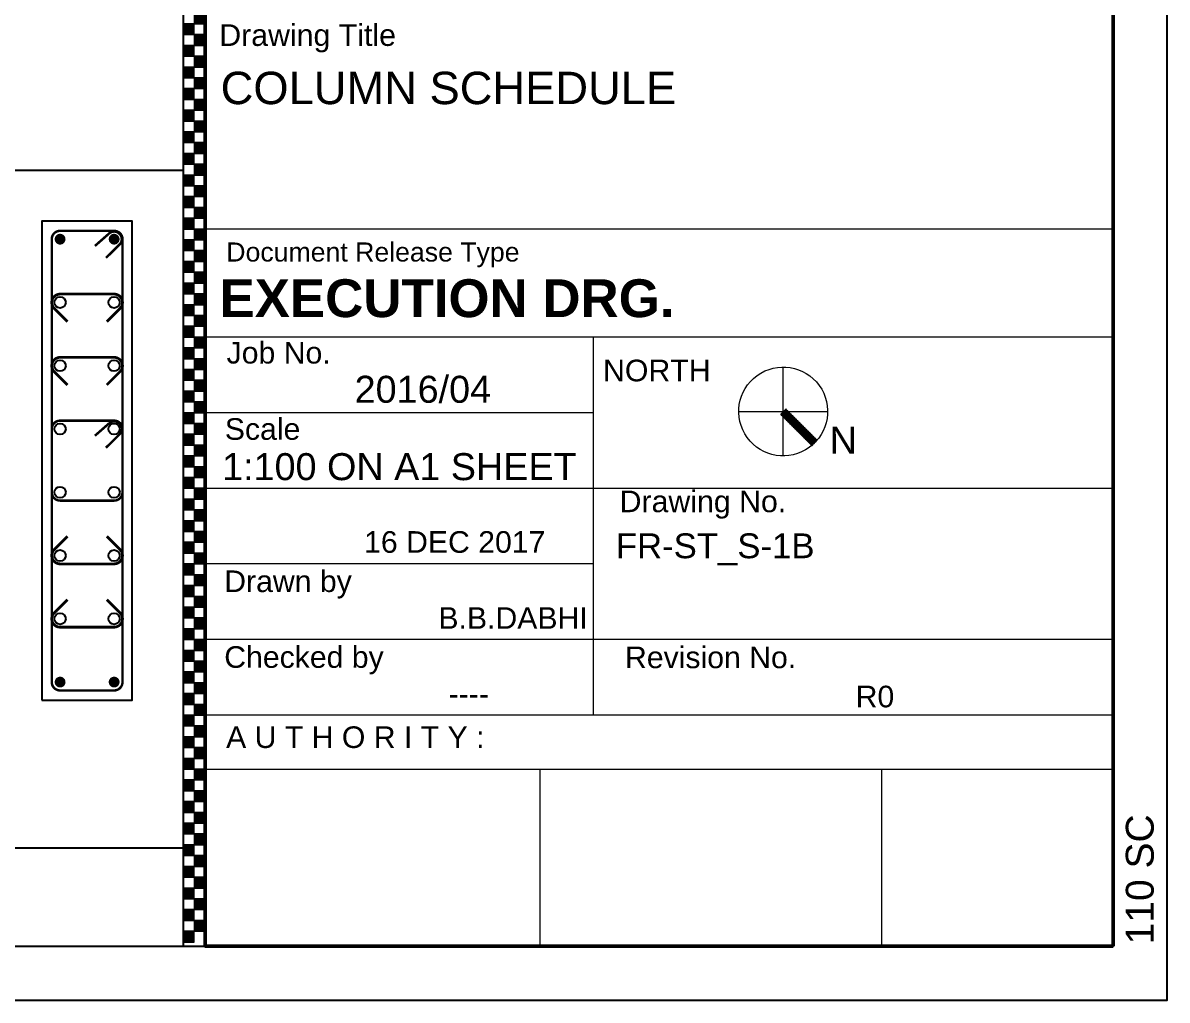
# Model space of a CAD drawing. Extents: x -200722 to 834823, y -494970 to 88783.
# Drawn here: x 410812 to 422456, y -104950 to -94999 of the extents above; entities that cross this region are included whole.
import ezdxf

# ---------------------------------------------------------------- set-up
doc = ezdxf.new("R2010")
doc.units = 0
doc.header["$LTSCALE"] = 100
doc.header["$MEASUREMENT"] = 0
doc.layers.get('0').update_dxf_attribs({"linetype": 'CONTINUOUS'})
doc.layers.get('DEFPOINTS').update_dxf_attribs({"linetype": 'CONTINUOUS'})
for name, color, linetype in [('5', 4, 'CONTINUOUS'), ('COL. SHED. STEEL.', 6, 'CONTINUOUS'), ('column', 240, 'CONTINUOUS'), ('STEEL', 6, 'CONTINUOUS')]:
    doc.layers.add(name, color=color, linetype=linetype)
doc.layers.add('9_PRINT BOUNDARY_NON PRINT', color=32, linetype='CONTINUOUS', plot=False)
doc.layers.add('9_TITLE TEXT', color=7, linetype='CONTINUOUS', lineweight=20)
doc.styles.add('TITLES', font='arial.ttf')

# ---------------------------------------------------------------- blocks, each defined once
blk = doc.blocks.new('TITLE CHAIN')
at = {"layer": '9_TITLE TEXT'}
h = blk.add_hatch(color=256, dxfattribs=at)
h.dxf.hatch_style = 1
h.paths.add_polyline_path([(1, -498.62), (2, -498.62), (2, -497.62), (1, -497.62)])
h = blk.add_hatch(color=256, dxfattribs=at)
h.dxf.hatch_style = 1
h.paths.add_polyline_path([(0, -499.62), (1, -499.62), (1, -498.62), (0, -498.62)])
h = blk.add_hatch(color=256, dxfattribs=at)
h.dxf.hatch_style = 1
h.paths.add_polyline_path([(1, -500.62), (2, -500.62), (2, -499.62), (1, -499.62)])
h = blk.add_hatch(color=256, dxfattribs=at)
h.dxf.hatch_style = 1
h.paths.add_polyline_path([(0, -501.62), (1, -501.62), (1, -500.62), (0, -500.62)])
h = blk.add_hatch(color=256, dxfattribs=at)
h.dxf.hatch_style = 1
h.paths.add_polyline_path([(1, -502.62), (2, -502.62), (2, -501.62), (1, -501.62)])
h = blk.add_hatch(color=256, dxfattribs=at)
h.dxf.hatch_style = 1
h.paths.add_polyline_path([(0, -503.62), (1, -503.62), (1, -502.62), (0, -502.62)])
h = blk.add_hatch(color=256, dxfattribs=at)
h.dxf.hatch_style = 1
h.paths.add_polyline_path([(1, -504.62), (2, -504.62), (2, -503.62), (1, -503.62)])
h = blk.add_hatch(color=256, dxfattribs=at)
h.dxf.hatch_style = 1
h.paths.add_polyline_path([(0, -505.62), (1, -505.62), (1, -504.62), (0, -504.62)])
h = blk.add_hatch(color=256, dxfattribs=at)
h.dxf.hatch_style = 1
h.paths.add_polyline_path([(1, -506.62), (2, -506.62), (2, -505.62), (1, -505.62)])
h = blk.add_hatch(color=256, dxfattribs=at)
h.dxf.hatch_style = 1
h.paths.add_polyline_path([(0, -507.62), (1, -507.62), (1, -506.62), (0, -506.62)])
h = blk.add_hatch(color=256, dxfattribs=at)
h.dxf.hatch_style = 1
h.paths.add_polyline_path([(1, -508.62), (2, -508.62), (2, -507.62), (1, -507.62)])
h = blk.add_hatch(color=256, dxfattribs=at)
h.dxf.hatch_style = 1
h.paths.add_polyline_path([(0, -509.62), (1, -509.62), (1, -508.62), (0, -508.62)])
h = blk.add_hatch(color=256, dxfattribs=at)
h.dxf.hatch_style = 1
h.paths.add_polyline_path([(1, -510.62), (2, -510.62), (2, -509.62), (1, -509.62)])
h = blk.add_hatch(color=256, dxfattribs=at)
h.dxf.hatch_style = 1
h.paths.add_polyline_path([(0, -511.62), (1, -511.62), (1, -510.62), (0, -510.62)])
h = blk.add_hatch(color=256, dxfattribs=at)
h.dxf.hatch_style = 1
h.paths.add_polyline_path([(1, -512.62), (2, -512.62), (2, -511.62), (1, -511.62)])
h = blk.add_hatch(color=256, dxfattribs=at)
h.dxf.hatch_style = 1
h.paths.add_polyline_path([(0, -513.62), (1, -513.62), (1, -512.62), (0, -512.62)])
h = blk.add_hatch(color=256, dxfattribs=at)
h.dxf.hatch_style = 1
h.paths.add_polyline_path([(1, -514.62), (2, -514.62), (2, -513.62), (1, -513.62)])
h = blk.add_hatch(color=256, dxfattribs=at)
h.dxf.hatch_style = 1
h.paths.add_polyline_path([(0, -515.62), (1, -515.62), (1, -514.62), (0, -514.62)])
h = blk.add_hatch(color=256, dxfattribs=at)
h.dxf.hatch_style = 1
h.paths.add_polyline_path([(1, -516.62), (2, -516.62), (2, -515.62), (1, -515.62)])
h = blk.add_hatch(color=256, dxfattribs=at)
h.dxf.hatch_style = 1
h.paths.add_polyline_path([(0, -517.62), (1, -517.62), (1, -516.62), (0, -516.62)])
h = blk.add_hatch(color=256, dxfattribs=at)
h.dxf.hatch_style = 1
h.paths.add_polyline_path([(1, -518.62), (2, -518.62), (2, -517.62), (1, -517.62)])
h = blk.add_hatch(color=256, dxfattribs=at)
h.dxf.hatch_style = 1
h.paths.add_polyline_path([(0, -519.62), (1, -519.62), (1, -518.62), (0, -518.62)])
h = blk.add_hatch(color=256, dxfattribs=at)
h.dxf.hatch_style = 1
h.paths.add_polyline_path([(1, -520.62), (2, -520.62), (2, -519.62), (1, -519.62)])
h = blk.add_hatch(color=256, dxfattribs=at)
h.dxf.hatch_style = 1
h.paths.add_polyline_path([(0, -521.62), (1, -521.62), (1, -520.62), (0, -520.62)])
h = blk.add_hatch(color=256, dxfattribs=at)
h.dxf.hatch_style = 1
h.paths.add_polyline_path([(1, -522.62), (2, -522.62), (2, -521.62), (1, -521.62)])
h = blk.add_hatch(color=256, dxfattribs=at)
h.dxf.hatch_style = 1
h.paths.add_polyline_path([(0, -523.62), (1, -523.62), (1, -522.62), (0, -522.62)])
h = blk.add_hatch(color=256, dxfattribs=at)
h.dxf.hatch_style = 1
h.paths.add_polyline_path([(1, -524.62), (2, -524.62), (2, -523.62), (1, -523.62)])
h = blk.add_hatch(color=256, dxfattribs=at)
h.dxf.hatch_style = 1
h.paths.add_polyline_path([(0, -525.62), (1, -525.62), (1, -524.62), (0, -524.62)])
h = blk.add_hatch(color=256, dxfattribs=at)
h.dxf.hatch_style = 1
h.paths.add_polyline_path([(1, -526.62), (2, -526.62), (2, -525.62), (1, -525.62)])
h = blk.add_hatch(color=256, dxfattribs=at)
h.dxf.hatch_style = 1
h.paths.add_polyline_path([(0, -527.62), (1, -527.62), (1, -526.62), (0, -526.62)])
h = blk.add_hatch(color=256, dxfattribs=at)
h.dxf.hatch_style = 1
h.paths.add_polyline_path([(1, -528.62), (2, -528.62), (2, -527.62), (1, -527.62)])
h = blk.add_hatch(color=256, dxfattribs=at)
h.dxf.hatch_style = 1
h.paths.add_polyline_path([(0, -529.62), (1, -529.62), (1, -528.62), (0, -528.62)])
h = blk.add_hatch(color=256, dxfattribs=at)
h.dxf.hatch_style = 1
h.paths.add_polyline_path([(1, -530.62), (2, -530.62), (2, -529.62), (1, -529.62)])
h = blk.add_hatch(color=256, dxfattribs=at)
h.dxf.hatch_style = 1
h.paths.add_polyline_path([(0, -531.62), (1, -531.62), (1, -530.62), (0, -530.62)])
h = blk.add_hatch(color=256, dxfattribs=at)
h.dxf.hatch_style = 1
h.paths.add_polyline_path([(1, -532.62), (2, -532.62), (2, -531.62), (1, -531.62)])
h = blk.add_hatch(color=256, dxfattribs=at)
h.dxf.hatch_style = 1
h.paths.add_polyline_path([(0, -533.62), (1, -533.62), (1, -532.62), (0, -532.62)])
h = blk.add_hatch(color=256, dxfattribs=at)
h.dxf.hatch_style = 1
h.paths.add_polyline_path([(1, -534.62), (2, -534.62), (2, -533.62), (1, -533.62)])
h = blk.add_hatch(color=256, dxfattribs=at)
h.dxf.hatch_style = 1
h.paths.add_polyline_path([(0, -535.62), (1, -535.62), (1, -534.62), (0, -534.62)])
h = blk.add_hatch(color=256, dxfattribs=at)
h.dxf.hatch_style = 1
h.paths.add_polyline_path([(1, -536.62), (2, -536.62), (2, -535.62), (1, -535.62)])
h = blk.add_hatch(color=256, dxfattribs=at)
h.dxf.hatch_style = 1
h.paths.add_polyline_path([(0, -537.62), (1, -537.62), (1, -536.62), (0, -536.62)])
h = blk.add_hatch(color=256, dxfattribs=at)
h.dxf.hatch_style = 1
h.paths.add_polyline_path([(1, -538.62), (2, -538.62), (2, -537.62), (1, -537.62)])
h = blk.add_hatch(color=256, dxfattribs=at)
h.dxf.hatch_style = 1
h.paths.add_polyline_path([(0, -539.62), (1, -539.62), (1, -538.62), (0, -538.62)])
h = blk.add_hatch(color=256, dxfattribs=at)
h.dxf.hatch_style = 1
h.paths.add_polyline_path([(1, -540.62), (2, -540.62), (2, -539.62), (1, -539.62)])
h = blk.add_hatch(color=256, dxfattribs=at)
h.dxf.hatch_style = 1
h.paths.add_polyline_path([(0, -541.62), (1, -541.62), (1, -540.62), (0, -540.62)])
h = blk.add_hatch(color=256, dxfattribs=at)
h.dxf.hatch_style = 1
h.paths.add_polyline_path([(1, -542.62), (2, -542.62), (2, -541.62), (1, -541.62)])
h = blk.add_hatch(color=256, dxfattribs=at)
h.dxf.hatch_style = 1
h.paths.add_polyline_path([(0, -543.62), (1, -543.62), (1, -542.62), (0, -542.62)])
h = blk.add_hatch(color=256, dxfattribs=at)
h.dxf.hatch_style = 1
h.paths.add_polyline_path([(1, -544.62), (2, -544.62), (2, -543.62), (1, -543.62)])
h = blk.add_hatch(color=256, dxfattribs=at)
h.dxf.hatch_style = 1
h.paths.add_polyline_path([(0, -545.62), (1, -545.62), (1, -544.62), (0, -544.62)])
h = blk.add_hatch(color=256, dxfattribs=at)
h.dxf.hatch_style = 1
h.paths.add_polyline_path([(1, -546.62), (2, -546.62), (2, -545.62), (1, -545.62)])
h = blk.add_hatch(color=256, dxfattribs=at)
h.dxf.hatch_style = 1
h.paths.add_polyline_path([(0, -547.62), (1, -547.62), (1, -546.62), (0, -546.62)])
h = blk.add_hatch(color=256, dxfattribs=at)
h.dxf.hatch_style = 1
h.paths.add_polyline_path([(1, -548.62), (2, -548.62), (2, -547.62), (1, -547.62)])
h = blk.add_hatch(color=256, dxfattribs=at)
h.dxf.hatch_style = 1
h.paths.add_polyline_path([(0, -549.62), (1, -549.62), (1, -548.62), (0, -548.62)])
h = blk.add_hatch(color=256, dxfattribs=at)
h.dxf.hatch_style = 1
h.paths.add_polyline_path([(1, -550.62), (2, -550.62), (2, -549.62), (1, -549.62)])
h = blk.add_hatch(color=256, dxfattribs=at)
h.dxf.hatch_style = 1
h.paths.add_polyline_path([(0, -551.62), (1, -551.62), (1, -550.62), (0, -550.62)])
h = blk.add_hatch(color=256, dxfattribs=at)
h.dxf.hatch_style = 1
h.paths.add_polyline_path([(1, -552.62), (2, -552.62), (2, -551.62), (1, -551.62)])
h = blk.add_hatch(color=256, dxfattribs=at)
h.dxf.hatch_style = 1
h.paths.add_polyline_path([(0, -553.62), (1, -553.62), (1, -552.62), (0, -552.62)])
h = blk.add_hatch(color=256, dxfattribs=at)
h.dxf.hatch_style = 1
h.paths.add_polyline_path([(1, -554.62), (2, -554.62), (2, -553.62), (1, -553.62)])
h = blk.add_hatch(color=256, dxfattribs=at)
h.dxf.hatch_style = 1
h.paths.add_polyline_path([(0, -555.62), (1, -555.62), (1, -554.62), (0, -554.62)])
h = blk.add_hatch(color=256, dxfattribs=at)
h.dxf.hatch_style = 1
h.paths.add_polyline_path([(1, -556.62), (2, -556.62), (2, -555.62), (1, -555.62)])
h = blk.add_hatch(color=256, dxfattribs=at)
h.dxf.hatch_style = 1
h.paths.add_polyline_path([(0, -557.62), (1, -557.62), (1, -556.62), (0, -556.62)])
h = blk.add_hatch(color=256, dxfattribs=at)
h.dxf.hatch_style = 1
h.paths.add_polyline_path([(1, -558.62), (2, -558.62), (2, -557.62), (1, -557.62)])
h = blk.add_hatch(color=256, dxfattribs=at)
h.dxf.hatch_style = 1
h.paths.add_polyline_path([(0, -559.62), (1, -559.62), (1, -558.62), (0, -558.62)])
h = blk.add_hatch(color=256, dxfattribs=at)
h.dxf.hatch_style = 1
h.paths.add_polyline_path([(1, -560.62), (2, -560.62), (2, -559.62), (1, -559.62)])
h = blk.add_hatch(color=256, dxfattribs=at)
h.dxf.hatch_style = 1
h.paths.add_polyline_path([(0, -561.62), (1, -561.62), (1, -560.62), (0, -560.62)])
h = blk.add_hatch(color=256, dxfattribs=at)
h.dxf.hatch_style = 1
h.paths.add_polyline_path([(1, -562.62), (2, -562.62), (2, -561.62), (1, -561.62)])
h = blk.add_hatch(color=256, dxfattribs=at)
h.dxf.hatch_style = 1
h.paths.add_polyline_path([(0, -563.62), (1, -563.62), (1, -562.62), (0, -562.62)])
h = blk.add_hatch(color=256, dxfattribs=at)
h.dxf.hatch_style = 1
h.paths.add_polyline_path([(1, -564.62), (2, -564.62), (2, -563.62), (1, -563.62)])
h = blk.add_hatch(color=256, dxfattribs=at)
h.dxf.hatch_style = 1
h.paths.add_polyline_path([(0, -565.62), (1, -565.62), (1, -564.62), (0, -564.62)])
h = blk.add_hatch(color=256, dxfattribs=at)
h.dxf.hatch_style = 1
h.paths.add_polyline_path([(1, -566.62), (2, -566.62), (2, -565.62), (1, -565.62)])
h = blk.add_hatch(color=256, dxfattribs=at)
h.dxf.hatch_style = 1
h.paths.add_polyline_path([(0, -567.62), (1, -567.62), (1, -566.62), (0, -566.62)])
h = blk.add_hatch(color=256, dxfattribs=at)
h.dxf.hatch_style = 1
h.paths.add_polyline_path([(1, -568.62), (2, -568.62), (2, -567.62), (1, -567.62)])
h = blk.add_hatch(color=256, dxfattribs=at)
h.dxf.hatch_style = 1
h.paths.add_polyline_path([(0, -569.62), (1, -569.62), (1, -568.62), (0, -568.62)])
h = blk.add_hatch(color=256, dxfattribs=at)
h.dxf.hatch_style = 1
h.paths.add_polyline_path([(1, -570.62), (2, -570.62), (2, -569.62), (1, -569.62)])
h = blk.add_hatch(color=256, dxfattribs=at)
h.dxf.hatch_style = 1
h.paths.add_polyline_path([(0, -571.62), (1, -571.62), (1, -570.62), (0, -570.62)])
h = blk.add_hatch(color=256, dxfattribs=at)
h.dxf.hatch_style = 1
h.paths.add_polyline_path([(1, -572.62), (2, -572.62), (2, -571.62), (1, -571.62)])
h = blk.add_hatch(color=256, dxfattribs=at)
h.dxf.hatch_style = 1
h.paths.add_polyline_path([(0, -573.62), (1, -573.62), (1, -572.62), (0, -572.62)])
h = blk.add_hatch(color=256, dxfattribs=at)
h.dxf.hatch_style = 1
h.paths.add_polyline_path([(1, -574.62), (2, -574.62), (2, -573.62), (1, -573.62)])
h = blk.add_hatch(color=256, dxfattribs=at)
h.dxf.hatch_style = 1
h.paths.add_polyline_path([(0, -575.62), (1, -575.62), (1, -574.62), (0, -574.62)])
h = blk.add_hatch(color=256, dxfattribs=at)
h.dxf.hatch_style = 1
h.paths.add_polyline_path([(1, -576.62), (2, -576.62), (2, -575.62), (1, -575.62)])
h = blk.add_hatch(color=256, dxfattribs=at)
h.dxf.hatch_style = 1
h.paths.add_polyline_path([(0, -577.62), (1, -577.62), (1, -576.62), (0, -576.62)])
h = blk.add_hatch(color=256, dxfattribs=at)
h.dxf.hatch_style = 1
h.paths.add_polyline_path([(1, -578.62), (2, -578.62), (2, -577.62), (1, -577.62)])
h = blk.add_hatch(color=256, dxfattribs=at)
h.dxf.hatch_style = 1
h.paths.add_polyline_path([(0, -579.62), (1, -579.62), (1, -578.62), (0, -578.62)])
h = blk.add_hatch(color=256, dxfattribs=at)
h.dxf.hatch_style = 1
h.paths.add_polyline_path([(1, -580.62), (2, -580.62), (2, -579.62), (1, -579.62)])
h = blk.add_hatch(color=256, dxfattribs=at)
h.dxf.hatch_style = 1
h.paths.add_polyline_path([(0, -581.62), (1, -581.62), (1, -580.62), (0, -580.62)])
h = blk.add_hatch(color=256, dxfattribs=at)
h.dxf.hatch_style = 1
h.paths.add_polyline_path([(1, -582.62), (2, -582.62), (2, -581.62), (1, -581.62)])
h = blk.add_hatch(color=256, dxfattribs=at)
h.dxf.hatch_style = 1
h.paths.add_polyline_path([(0, -583.62), (1, -583.62), (1, -582.62), (0, -582.62)])
for p, q in [((0, -584), (0, 0)), ((2, -584), (2, 0))]:
    blk.add_line(p, q, dxfattribs=at)
for points in [[(1, -498.62), (2, -498.62), (2, -497.62), (1, -497.62)], [(0, -499.62), (1, -499.62), (1, -498.62), (0, -498.62)], [(1, -500.62), (2, -500.62), (2, -499.62), (1, -499.62)], [(0, -501.62), (1, -501.62), (1, -500.62), (0, -500.62)], [(1, -502.62), (2, -502.62), (2, -501.62), (1, -501.62)], [(0, -503.62), (1, -503.62), (1, -502.62), (0, -502.62)], [(1, -504.62), (2, -504.62), (2, -503.62), (1, -503.62)], [(0, -505.62), (1, -505.62), (1, -504.62), (0, -504.62)], [(1, -506.62), (2, -506.62), (2, -505.62), (1, -505.62)], [(0, -507.62), (1, -507.62), (1, -506.62), (0, -506.62)], [(1, -508.62), (2, -508.62), (2, -507.62), (1, -507.62)], [(0, -509.62), (1, -509.62), (1, -508.62), (0, -508.62)], [(1, -510.62), (2, -510.62), (2, -509.62), (1, -509.62)], [(0, -511.62), (1, -511.62), (1, -510.62), (0, -510.62)], [(1, -512.62), (2, -512.62), (2, -511.62), (1, -511.62)], [(0, -513.62), (1, -513.62), (1, -512.62), (0, -512.62)], [(1, -514.62), (2, -514.62), (2, -513.62), (1, -513.62)], [(0, -515.62), (1, -515.62), (1, -514.62), (0, -514.62)], [(1, -516.62), (2, -516.62), (2, -515.62), (1, -515.62)], [(0, -517.62), (1, -517.62), (1, -516.62), (0, -516.62)], [(1, -518.62), (2, -518.62), (2, -517.62), (1, -517.62)], [(0, -519.62), (1, -519.62), (1, -518.62), (0, -518.62)], [(1, -520.62), (2, -520.62), (2, -519.62), (1, -519.62)], [(0, -521.62), (1, -521.62), (1, -520.62), (0, -520.62)], [(1, -522.62), (2, -522.62), (2, -521.62), (1, -521.62)], [(0, -523.62), (1, -523.62), (1, -522.62), (0, -522.62)], [(1, -524.62), (2, -524.62), (2, -523.62), (1, -523.62)], [(0, -525.62), (1, -525.62), (1, -524.62), (0, -524.62)], [(1, -526.62), (2, -526.62), (2, -525.62), (1, -525.62)], [(0, -527.62), (1, -527.62), (1, -526.62), (0, -526.62)], [(1, -528.62), (2, -528.62), (2, -527.62), (1, -527.62)], [(0, -529.62), (1, -529.62), (1, -528.62), (0, -528.62)], [(1, -530.62), (2, -530.62), (2, -529.62), (1, -529.62)], [(0, -531.62), (1, -531.62), (1, -530.62), (0, -530.62)], [(1, -532.62), (2, -532.62), (2, -531.62), (1, -531.62)], [(0, -533.62), (1, -533.62), (1, -532.62), (0, -532.62)], [(1, -534.62), (2, -534.62), (2, -533.62), (1, -533.62)], [(0, -535.62), (1, -535.62), (1, -534.62), (0, -534.62)], [(1, -536.62), (2, -536.62), (2, -535.62), (1, -535.62)], [(0, -537.62), (1, -537.62), (1, -536.62), (0, -536.62)], [(1, -538.62), (2, -538.62), (2, -537.62), (1, -537.62)], [(0, -539.62), (1, -539.62), (1, -538.62), (0, -538.62)], [(1, -540.62), (2, -540.62), (2, -539.62), (1, -539.62)], [(0, -541.62), (1, -541.62), (1, -540.62), (0, -540.62)], [(1, -542.62), (2, -542.62), (2, -541.62), (1, -541.62)], [(0, -543.62), (1, -543.62), (1, -542.62), (0, -542.62)], [(1, -544.62), (2, -544.62), (2, -543.62), (1, -543.62)], [(0, -545.62), (1, -545.62), (1, -544.62), (0, -544.62)], [(1, -546.62), (2, -546.62), (2, -545.62), (1, -545.62)], [(0, -547.62), (1, -547.62), (1, -546.62), (0, -546.62)], [(1, -548.62), (2, -548.62), (2, -547.62), (1, -547.62)], [(0, -549.62), (1, -549.62), (1, -548.62), (0, -548.62)], [(1, -550.62), (2, -550.62), (2, -549.62), (1, -549.62)], [(0, -551.62), (1, -551.62), (1, -550.62), (0, -550.62)], [(1, -552.62), (2, -552.62), (2, -551.62), (1, -551.62)], [(0, -553.62), (1, -553.62), (1, -552.62), (0, -552.62)], [(1, -554.62), (2, -554.62), (2, -553.62), (1, -553.62)], [(0, -555.62), (1, -555.62), (1, -554.62), (0, -554.62)], [(1, -556.62), (2, -556.62), (2, -555.62), (1, -555.62)], [(0, -557.62), (1, -557.62), (1, -556.62), (0, -556.62)], [(1, -558.62), (2, -558.62), (2, -557.62), (1, -557.62)], [(0, -559.62), (1, -559.62), (1, -558.62), (0, -558.62)], [(1, -560.62), (2, -560.62), (2, -559.62), (1, -559.62)], [(0, -561.62), (1, -561.62), (1, -560.62), (0, -560.62)], [(1, -562.62), (2, -562.62), (2, -561.62), (1, -561.62)], [(0, -563.62), (1, -563.62), (1, -562.62), (0, -562.62)], [(1, -564.62), (2, -564.62), (2, -563.62), (1, -563.62)], [(0, -565.62), (1, -565.62), (1, -564.62), (0, -564.62)], [(1, -566.62), (2, -566.62), (2, -565.62), (1, -565.62)], [(0, -567.62), (1, -567.62), (1, -566.62), (0, -566.62)], [(1, -568.62), (2, -568.62), (2, -567.62), (1, -567.62)], [(0, -569.62), (1, -569.62), (1, -568.62), (0, -568.62)], [(1, -570.62), (2, -570.62), (2, -569.62), (1, -569.62)], [(0, -571.62), (1, -571.62), (1, -570.62), (0, -570.62)], [(1, -572.62), (2, -572.62), (2, -571.62), (1, -571.62)], [(0, -573.62), (1, -573.62), (1, -572.62), (0, -572.62)], [(1, -574.62), (2, -574.62), (2, -573.62), (1, -573.62)], [(0, -575.62), (1, -575.62), (1, -574.62), (0, -574.62)], [(1, -576.62), (2, -576.62), (2, -575.62), (1, -575.62)], [(0, -577.62), (1, -577.62), (1, -576.62), (0, -576.62)], [(1, -578.62), (2, -578.62), (2, -577.62), (1, -577.62)], [(0, -579.62), (1, -579.62), (1, -578.62), (0, -578.62)], [(1, -580.62), (2, -580.62), (2, -579.62), (1, -579.62)], [(0, -581.62), (1, -581.62), (1, -580.62), (0, -580.62)], [(1, -582.62), (2, -582.62), (2, -581.62), (1, -581.62)], [(0, -583.62), (1, -583.62), (1, -582.62), (0, -582.62)]]:
    blk.add_lwpolyline(points, close=True, dxfattribs=at)

msp = doc.modelspace()

# ---------------------------------------------------------------- hatches: boundary and pattern name
at = {"layer": '9_TITLE TEXT', "true_color": 0x000000}
h = msp.add_hatch(dxfattribs=at)
h.set_pattern_fill('ANSI31', color=18, scale=9.672114, angle=-44.98186, style=0)
h.set_pattern_definition([(0.0181435, (389147.7658, -74826.2168), (-0.00038285, 1.20901415), [])])
h.paths.add_polyline_path([(418576.5, -98929.1), (418895.9, -99248.3), (418868.5, -99275.7), (418549.1, -98956.5)])
h.paths.add_polyline_path([(418549.1, -98956.5), (418868.5, -99275.7), (418841.2, -99303.1), (418521.8, -98983.9)])

# ---------------------------------------------------------------- linework, layer by layer
at = {"color": 18, "true_color": 0x000000}
msp.add_lwpolyline([(330496.4, -104400.4), (421906.4, -104400.4), (421906.4, -40160.4), (330496.4, -40160.4)], close=True, dxfattribs=at)
at = {"layer": '5', "color": 7, "lineweight": -2}
for p, q in [((412446.4, -104400.4), (412446.4, -55100.4)), ((330496.4, -96500.4), (412446.4, -96500.4)), ((330496.4, -103400.4), (412446.4, -103400.4))]:
    msp.add_line(p, q, dxfattribs=at)
at = {"layer": '9_PRINT BOUNDARY_NON PRINT', "color": 18, "true_color": 0x000000}
msp.add_lwpolyline([(329946.4, -104950.4), (422456.4, -104950.4), (422456.4, -39610.4), (329946.4, -39610.4)], close=True, dxfattribs=at)
at = {"layer": '9_TITLE TEXT', "color": 18, "true_color": 0x000000}
for p, q in [((412446.4, -103699.1), (412446.4, -40160.4)), ((421906.4, -97099.1), (412666.4, -97099.1)), ((421906.4, -98199.1), (412666.4, -98199.1)), ((416617.8, -102049.1), (416617.8, -98199.1)), ((416617.8, -98969.1), (412666.4, -98969.1)), ((418097.1, -98956.3, -153.7), (419001.5, -98956.3, -153.7)), ((421906.4, -99739.1), (412666.4, -99739.1)), ((416617.8, -100509.1), (412666.4, -100509.1)), ((421899.6, -101279.1), (412666.4, -101279.1)), ((421899.6, -102049.1), (412666.4, -102049.1)), ((412666.4, -102599.1), (421899.6, -102599.1)), ((416071.9, -102599.1), (416071.9, -104400.4)), ((419550, -102599.1), (419550, -104400.4))]:
    msp.add_line(p, q, dxfattribs=at)
for points in [[(421906.4, -40160.4), (330496.4, -40160.4), (330496.4, -104400.4), (421906.4, -104400.4)], [(421906.4, -40160.4), (421906.4, -104400.4)]]:
    msp.add_lwpolyline(points, dxfattribs=at)
at = {"layer": '9_TITLE TEXT', "color": 18, "lineweight": 50, "true_color": 0x000000}
msp.add_lwpolyline([(421906.4, -104400.4), (412666.4, -104400.4), (412666.4, -40160.4), (421906.4, -40160.4)], close=True, dxfattribs=at)
at = {"layer": '9_TITLE TEXT', "color": 18, "true_color": 0x000000, "elevation": -153.7}
msp.add_lwpolyline([(418549.6, -99408.5), (418549.6, -98504.1)], dxfattribs=at)
at = {"layer": '9_TITLE TEXT', "color": 18, "true_color": 0x000000, "extrusion": (0.003844, 0.001202, 0.999992)}
msp.add_ellipse((418549.3, -98956.3, -305.8), major_axis=(366, 265.6, -1.7), ratio=1, start_param=1.569635, end_param=7.8528203, dxfattribs=at)
at = {"layer": 'COL. SHED. STEEL.', "color": 140, "linetype": 'Continuous', "const_width": 25}
msp.add_lwpolyline([(411190.6, -99863.9), (411740.6, -99863.9, 0.4142136), (411825.6, -99778.9), (411825.6, -99134.6, 0.4142136), (411740.6, -99049.6), (411190.6, -99049.6, 0.4142136), (411105.6, -99134.6), (411105.6, -99778.9, 0.4142136)], format="xyb", close=True, dxfattribs=at)
msp.add_lwpolyline([(411657.4, -99325.5), (411799.5, -99184.8, 0.9275277), (411689.9, -99076.2), (411544.8, -99203.5)], format="xyb", dxfattribs=at)
at = {"layer": 'column', "color": 4, "linetype": 'Continuous'}
msp.add_lwpolyline([(411005.6, -101896.8), (411925.6, -101896.8), (411925.6, -97016.8), (411005.6, -97016.8)], close=True, dxfattribs=at)
at = {"layer": 'STEEL', "color": 18, "true_color": 0x000000, "const_width": 25}
msp.add_lwpolyline([(411190.6, -101796.8), (411740.6, -101796.8, 0.4142136), (411825.6, -101711.8), (411825.6, -97201.8, 0.4142136), (411740.6, -97116.8), (411190.6, -97116.8, 0.4142136), (411105.6, -97201.8), (411105.6, -101711.8, 0.4142136)], format="xyb", close=True, dxfattribs=at)
msp.add_lwpolyline([(411657.4, -97392.6), (411799.5, -97251.9, 0.9275277), (411689.9, -97143.3), (411544.8, -97270.7)], format="xyb", dxfattribs=at)
at = {"layer": 'STEEL', "color": 18, "linetype": 'Continuous', "true_color": 0x000000, "const_width": 55}
for points in [[(411190.6, -97174.3, -1), (411190.6, -97229.3, -1)], [(411740.6, -97174.3, 1), (411740.6, -97229.3, 1)], [(411190.6, -101739.3, 1), (411190.6, -101684.3, 1)], [(411740.6, -101739.3, -1), (411740.6, -101684.3, -1)]]:
    msp.add_lwpolyline(points, format="xyb", close=True, dxfattribs=at)
at = {"layer": 'STEEL', "color": 40}
for points in [[(411265.5, -98041.2, 28, 28, 0), (411130.5, -97906.1, 28, 28, -0.6681786), (411190.6, -97761, 28, 28, 0), (411740.6, -97761, 28, 28, -0.6681786), (411800.7, -97906.1, 28, 28, 0), (411665.6, -98041.2, 0, 0, 0)], [(411265.5, -98685.5, 28, 28, 0), (411130.5, -98550.4, 28, 28, -0.6681786), (411190.6, -98405.3, 28, 28, 0), (411740.6, -98405.3, 28, 28, -0.6681786), (411800.7, -98550.4, 28, 28, 0), (411665.6, -98685.5, 0, 0, 0)], [(411265.5, -100228, 28, 28, 0), (411130.5, -100363.1, 28, 28, 0.6681786), (411190.6, -100508.2, 28, 28, 0), (411740.6, -100508.2, 28, 28, 0.6681786), (411800.7, -100363.1, 28, 28, 0), (411665.6, -100228, 0, 0, 0)], [(411265.5, -100872.3, 28, 28, 0), (411130.5, -101007.4, 28, 28, 0.6681786), (411190.6, -101152.5, 28, 28, 0), (411740.6, -101152.5, 28, 28, 0.6681786), (411800.7, -101007.4, 28, 28, 0), (411665.6, -100872.3, 0, 0, 0)]]:
    msp.add_lwpolyline(points, format="xyseb", dxfattribs=at)
at = {"layer": 'STEEL', "color": 0}
for centre in [(411190.6, -97846), (411740.6, -97846), (411190.6, -98490.3), (411740.6, -98490.3), (411190.6, -99134.6), (411740.6, -99134.6), (411190.6, -99778.9), (411740.6, -99778.9), (411190.6, -100423.2), (411740.6, -100423.2), (411190.6, -101067.5), (411740.6, -101067.5)]:
    msp.add_circle(centre, 57, dxfattribs=at)

# ---------------------------------------------------------------- block references
at = {"color": 18, "true_color": 0x000000, "xscale": 110, "yscale": 110, "zscale": 110}
msp.add_blockref('TITLE CHAIN', (412446.4, -40160.4), dxfattribs=at)

# ---------------------------------------------------------------- texts
at = {"layer": '9_TITLE TEXT', "color": 18, "linetype": 'ByBlock', "true_color": 0x000000, "style": 'TITLES'}
for s, height, p in [('Drawing Title', 220.632, (412810.5, -95233.8)), ('Job No.', 220, (412885.2, -98468.1)), ('NORTH', 220.63, (416715.5, -98649.2)), ('Scale', 220, (412866.8, -99244.7)), ('Drawing No.', 220.632, (416884.7, -99981.8)), ('Drawn by', 220, (412861, -100794.9)), ('Checked by', 220, (412861, -101566.6)), ('Revision No.', 220, (416939.5, -101570, 2.3)), ('A U T H O R I T Y :', 220, (412880, -102382.8))]:
    msp.add_text(s, height=height, dxfattribs=at).set_placement(p)
at = {"layer": '9_TITLE TEXT', "color": 18, "true_color": 0x000000, "style": 'TITLES'}
for s, height, p in [('2016/04', 275, (414187.9, -98867.7)), ('1:100 ON A1 SHEET', 275, (412839.1, -99655.5)), ('16 DEC 2017', 220, (414284.3, -100395)), ('B.B.DABHI', 220, (415040.3, -101169.4)), ('R0', 220, (419286.7, -101968.9, 2.3)), ('----', 220, (415144.9, -101942.2))]:
    msp.add_text(s, height=height, dxfattribs=at).set_placement(p)
at = {"layer": '9_TITLE TEXT', "color": 18, "true_color": 0x000000, "extrusion": (0.003844, 0.001202, 0.999992), "style": 'TITLES'}
msp.add_text('N', height=275, dxfattribs=at).set_placement((419019.6, -99387.8, 1337.5))
at = {"layer": '9_TITLE TEXT', "color": 18, "lineweight": -3, "true_color": 0x000000, "style": 'TITLES'}
msp.add_text('FR-ST_S-1B', height=253, dxfattribs=at).set_placement((416845.7, -100450.5))
at = {"layer": '9_TITLE TEXT', "color": 18, "true_color": 0x000000, "width": 9075.68, "attachment_point": 1, "style": 'TITLES'}
for s, insert, char_height in [('COLUMN SCHEDULE', (412824.3, -95496.8), 330), ('{\\fArial|b1|i0|c0|p34;EXECUTION DRG.}', (412811.8, -97610.4), 385)]:
    msp.add_mtext(s, dxfattribs=dict(at, insert=insert, char_height=char_height))
at = {"layer": '9_TITLE TEXT', "color": 18, "linetype": 'ByBlock', "true_color": 0x000000, "insert": (412881.9, -97235.3), "char_height": 194.136, "width": 4109.962, "attachment_point": 1, "style": 'TITLES'}
msp.add_mtext('Document Release Type', dxfattribs=at)
at = {"layer": 'DEFPOINTS', "color": 18, "true_color": 0x000000, "style": 'TITLES'}
msp.add_text('110 SC', height=284, rotation=90, dxfattribs=at).set_placement((422319.9, -104382))

doc.saveas('drawing.dxf')
